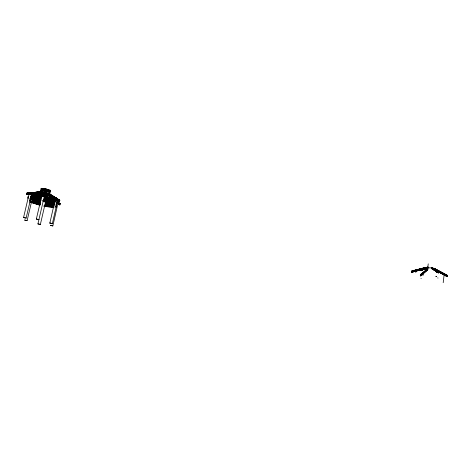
<?xml version="1.0" encoding="UTF-8"?>
<svg xmlns="http://www.w3.org/2000/svg" width="471" height="471" viewBox="0 0 471 471"><rect width="100%" height="100%" fill="white"/><g stroke="black" fill="none" stroke-linecap="round" stroke-linejoin="round"><path stroke-width="0.71" d="M52.04 198.244L49.296 195.753L55.437 200.964M56.767 202.424L59.888 204.903L56.549 201.906M59.793 203.755L60.147 203.637L57.362 201.264M45.081 200.222L45.128 199.616M44.144 200.899L44.604 195.265L45.316 195.418L44.845 201.052M44.515 198.379L44.08 200.982M44.492 201.011L44.951 195.465M44.986 201.358L45.163 199.239M45.281 197.826L45.516 195M443.187 282.688L444.041 275.441M434.609 269.759L434.739 268.67L447.267 275.329L447.32 276.589L437.106 271.113M436.911 270.778L436.835 271.437L437.329 271.761L437.406 271.096M433.149 269.277L438.636 272.833L438.03 272.703L438.16 271.584L432.078 267.658L431.942 268.747L438.03 272.703L438.636 272.833L438.772 271.72L432.078 267.658M438.424 272.833L438.56 271.714L438.16 271.584L438.56 271.714M432.325 268.941L431.942 268.747L438.636 272.833M432.672 267.787L438.154 271.649M433.408 268.511L433.326 269.165L433.809 269.483L433.891 268.823M435.169 269.653L435.092 270.313L435.575 270.625L435.651 269.965M420.156 270.03L411.418 272.226L411.748 271.031L425.26 267.546L412.431 271.031M425.725 267.858L425.649 268.511L426.226 268.323M428.351 267.216L427.315 267.151L420.627 269.547M427.338 268.541L427.209 269.624L420.88 275.841L420.297 275.718L420.432 274.652L427.338 268.541L427.933 268.67L427.798 269.753L420.88 275.841L420.297 275.718L427.209 269.624L427.798 269.753L420.297 275.718M428.357 267.151L428.274 267.864L427.75 267.805L428.233 263.866M427.903 267.228L420.026 269.536L427.909 267.163L427.774 268.252L419.897 270.578L420.038 269.471L427.315 267.151M420.085 270.619L420.22 269.512M419.897 270.578L427.774 268.252L419.897 270.578L420.497 270.589L420.632 269.483L420.038 269.471M420.485 275.871L420.432 274.652L421.015 274.781L420.615 274.811M424.118 269L424.2 268.346M420.391 269.895L411.63 272.226L411.748 271.031L424.577 267.899M447.45 275.494L447.12 276.542L437.112 271.096M43.88 194.252L43.644 195.695L44.021 194.046L43.585 195.612L44.021 194.046L43.597 195.477L43.155 195.383L43.644 195.695M44.303 201.135L45.316 195.418M56.655 199.633L56.09 197.979L55.684 199.586L56.655 199.633L56.914 198.497L56.09 197.979L57.315 198.78M59.428 200.063L59.799 200.263L59.428 200.063L59.169 201.205L59.517 201.405L59.799 200.263L49.025 193.563L49.408 193.764M56.632 202.077L59.899 204.75L59.558 204.785L60.147 203.637L59.888 204.903M51.798 203.26L52.993 199.139L52.216 203.278L52.893 199.221M52.528 202.577L51.616 206.563L52.046 206.722L53.947 199.445L52.752 203.56M51.763 206.581L52.675 202.595M51.898 206.704L52.505 204.049M52.858 203.478L53.788 199.392L52.593 203.513L53.017 203.531M52.97 203.99L52.363 206.645L52.793 206.804L54.742 199.698L53.111 206.728L53.541 206.887M52.517 206.663L53.423 202.677L54.954 202.972M52.646 206.787L53.252 204.131M53.647 203.731L54.583 199.651L53.547 203.813M53.264 206.745L54.171 202.754M53.694 205.539L54.453 202.901L54.024 202.742M49.849 223.048L55.101 200.01L56.326 200.04L57.615 200.552L52.381 223.572L49.849 223.048L52.381 223.572M54.165 205.48L54.771 202.818M55.719 199.604L56.09 197.979M56.644 199.704L56.914 198.497L56.602 199.68L57.032 199.834M56.844 199.733L56.714 200.316L43.032 195.907M55.984 206.428L56.438 204.42M56.008 206.622L56.914 202.577M56.031 206.781L57.038 202.648M57.244 201.606L58.775 202.842M57.209 202.63L57.079 203.201L56.897 201.759M57.362 202.677L57.662 201.494M52.834 225.909L50.356 225.397L52.834 225.909L57.957 203.354L56.697 202.86M46.258 202.012L45.34 205.98L45.057 205.839L45.97 201.871L46.258 202.012L45.822 201.853L44.91 205.821L45.192 205.962L46.105 202M46.446 201.447L47.394 197.331L46.187 201.476L46.611 201.494L47.559 197.384L46.611 201.494M45.799 205.921L46.711 201.947L47 202.094L46.087 206.062L45.652 205.904L46.564 201.935L47 202.094M45.934 206.045L46.853 202.077M43.62 194.953L48.554 195.748L49.738 190.49L49.131 190.425L48.436 193.434C53.506 194.664 38.881 190.443 40.789 191.697L41.43 191.909L41.095 191.956M47.306 202.012L46.393 205.986L46.682 206.127L47.595 202.159M47.418 201.753L46.994 201.735L48.201 197.59L47.418 201.753L48.101 197.679M46.541 206.004L47.459 202.03M43.632 195.106L49.278 195.983L49.408 193.616M41.954 188.559L41.878 188.895L45.552 189.265L49.396 190.537L49.473 190.202L45.634 188.93L41.954 188.559L42.149 189.454L45.975 190.72L45.934 191.22L50.267 191.662L50.173 190.272L45.599 188.759L41.218 188.312L40.359 191.997M49.738 190.49L50.114 190.696L49.39 193.834L59.411 200.134M46.829 206.145L47.742 202.177M49.278 195.983L50.35 191.332L50.173 190.272M47.141 206.068L48.054 202.094M48.06 201.959L49.002 197.849L47.801 201.988L48.219 202.006L49.161 197.902L48.219 202.006M48.201 202.112L47.288 206.086L47.571 206.227L48.484 202.253M48.336 202.236L47.571 206.227M48.943 202.189L48.03 206.168L48.319 206.31L49.231 202.336L48.796 202.177M48.76 202.294L49.702 198.191M48.778 206.251L50.603 198.368L49.402 202.495L49.826 202.518L50.762 198.421L49.826 202.518M48.913 206.375L49.673 203.06M49.82 203.078L49.061 206.392L48.631 206.233L49.543 202.253L49.826 202.4M50.438 202.353L49.526 206.333L49.808 206.475L50.568 203.16M50.362 202.801L51.404 198.627L49.373 206.316L49.655 206.457L50.415 203.142M50.273 206.416L51.18 202.43L51.463 202.577L50.556 206.557L50.12 206.398L51.033 202.418L51.463 202.577M50.403 206.539L52.199 198.88L51.003 203.007L51.421 203.025L52.358 198.933L51.421 203.025M50.868 206.481L51.781 202.495L52.063 202.642L51.151 206.622M51.928 202.512L51.015 206.498L51.298 206.639L51.904 203.984M40.218 200.393L39.046 204.402L39.97 200.422M40.382 199.992L41.177 196.56M41.495 195.889L40.535 200.01L40.082 199.839L41.036 195.712L41.495 195.889L41.195 195.73L40.082 199.839M42.219 192.61L42.378 191.933L42.837 191.98L42.684 192.657M41.742 195.318L41.907 194.623L41.436 194.576L41.271 195.265L42.69 195.071M36.349 219.068L38.934 219.61L36.349 219.068L41.772 195.712L43.644 195.907L44.333 196.266L37.916 223.902L40.359 224.455L45.552 202.012L43.096 201.482M40.753 200.67L40.082 204.62M39.988 204.697L40.3 203.372M42.355 195.859L42.626 194.7L44.457 192.144L45.175 192.303L43.361 194.859L43.091 196.024L42.355 195.859L43.091 196.024L44.916 193.44L45.893 189.218L45.169 189.059L44.298 192.822M42.696 195.983L42.961 194.823L43.361 194.859L42.626 194.7L42.961 194.823M43.22 194.329L43.379 193.646M43.367 194.129L43.526 193.446L39.752 194.399L39.593 195.088L40.064 195.141L40.223 194.452L39.752 194.399M43.809 194.235L43.568 195.677M41.089 192.074L44.745 192.451L44.822 192.115M41.136 188.647L45.522 189.095L45.599 188.759M45.552 189.265L45.634 188.93M42.608 194.77L45.163 192.368L45.893 189.218M44.933 195.53L45.21 194.028L48.13 194.335M44.88 196.637L43.927 200.758L45.134 196.601M45.84 192.898L46.252 191.108L45.54 190.955L46.282 191.255L45.87 193.039M44.739 201.017L45.781 196.813L44.78 201.129M45.64 201.188L46.588 197.072L45.381 201.223L45.805 201.241L46.753 197.125L45.805 201.241M34.383 199.351L34.083 199.198L35.042 195.082M35.195 195.224L34.23 199.333L33.93 199.18L34.889 195.071L35.349 195.241L33.671 202.73L34.289 199.345M34.695 199.262L35.655 195.147L36.114 195.318L35.154 199.433L34.695 199.262L35.808 195.165M35.001 199.416L35.961 195.306M35.084 199.592L34.548 202.895M38.357 194.959L38.516 194.27L38.045 194.223L37.886 194.912L38.357 194.959L43.75 193.587L43.909 192.904L36.65 194.782L36.179 194.735L36.344 194.046L44.056 192.103M35.243 199.645L34.465 202.977L35.484 199.61M36.65 194.782L36.809 194.093L36.344 194.046M35.613 199.363L36.42 195.23L36.879 195.4L35.92 199.516L35.613 199.363L36.573 195.247M35.926 198.815L36.726 195.383M36.279 199.863L35.26 203.225L35.878 199.845M37.627 192.733L37.78 192.056L29.39 194.017L29.555 193.334L33.853 192.439L33.694 193.116M35.26 203.225L36.032 199.892M36.12 199.81L35.101 203.172M36.385 199.445L37.344 195.324L37.645 195.483L36.685 199.598L36.232 199.427L37.191 195.312L37.492 195.465L36.532 199.58M37.068 200.11L36.296 203.443L35.89 203.419L37.068 199.398M36.049 203.472L36.826 200.146M35.89 203.419L37.957 195.388L38.416 195.565L37.456 199.68L37.15 199.527L38.11 195.406M38.263 195.547L37.15 199.527M38.016 199.698L36.838 203.719L37.609 199.675M36.838 203.719L37.768 199.728M36.685 203.666L38.881 195.489L39.181 195.642L38.222 199.763L37.768 199.592L38.728 195.471L39.028 195.63L38.069 199.745M37.633 203.961L38.805 199.945L37.633 203.961L38.398 199.928M38.54 199.675L39.499 195.553L39.953 195.724L38.993 199.845L38.54 199.675L39.652 195.571M38.646 199.892L37.474 203.914M38.84 199.828L39.799 195.706M40.712 192.038L41.501 188.341M38.263 204.161L39.434 200.146L38.504 204.131M39.311 199.757L40.265 195.636L40.724 195.806L39.764 199.928L39.311 199.757L40.424 195.648M41.183 191.738L41.006 192.48L33.247 194.423L32.782 194.376L32.941 193.687L41.165 191.809L31.086 194.199L31.245 193.51L36.703 192.162M41.407 192.091L42.131 188.895L41.16 188.736M39.588 200.193L38.416 204.208M39.611 199.91L40.571 195.789M49.549 191.426L45.899 191.049L42.072 189.789L42.149 189.454M41.931 191.697L42.349 189.901L41.96 189.695M39.205 204.455L40.376 200.44L39.452 204.426L39.046 204.402M23.55 217.561L29.014 194.37L30.215 194.388L31.569 194.923L26.129 218.097L23.55 217.561L26.129 218.097M29.332 192.975L29.967 192.816L29.803 193.499L28.707 193.605L28.866 192.922L27.901 193.163L27.736 193.846L32.764 192.545M29.856 194.07L30.02 193.381M30.044 193.934L29.914 194.523L42.302 195.83M30.497 192.827L31.592 192.651L30.15 192.816M30.344 198.744L30.968 196.001M30.403 198.921L31.027 196.177M31.08 196.354L30.126 200.41M31.551 194.246L31.71 193.557L31.245 193.51M31.192 196.707L30.25 200.787L29.691 200.634M29.75 200.805L30.309 200.958L30.927 198.232M29.803 200.976L30.362 201.129L30.668 199.751M30.862 198.85L31.828 194.747L32.134 194.9L31.174 199.003L30.862 198.85L31.327 199.021L32.287 194.917L31.981 194.764L31.015 198.868M30.415 201.3L30.88 199.251M31.221 197.166L32.116 197.267L30.992 196.972M31.934 199.086L32.899 194.982L32.593 194.823L31.628 198.933L32.746 194.841L33.052 195L32.087 199.103M27.135 220.569L24.616 220.045L27.135 220.569L32.458 197.861M33.247 194.423L33.406 193.734L32.941 193.687M32.546 199.033L33.512 194.923L33.818 195.076L31.916 202.183L33.665 195.065L33.359 194.906L32.393 199.015L32.852 199.186M32.075 202.23L33.258 198.191L32.316 202.2L31.916 202.183M33.618 199.268L33.311 199.115L34.277 195.006M44.433 192.174L34.477 194.552L34.642 193.864L42.378 191.933M33.741 199.775L33.117 202.448L32.711 202.43L34.43 195.141M32.87 202.477L34.583 195.159L34.124 194.988L33.311 199.115M34.948 194.605L35.107 193.917L42.837 191.98M26.818 193.134L40.777 191.768L26.818 193.134L26.547 194.282L30.097 193.934M28.201 193.893L28.366 193.21L29.967 192.816M27.795 198.008L28.189 198.044L27.795 198.008L28.054 196.725L28.454 196.919L28.054 196.725M43.091 196.024L43.462 195.1M43.344 194.929L44.439 192.215M31.545 194.976L31.251 195.018M44.333 196.266L43.997 196.36M37.916 223.902L40.388 224.414M57.615 200.552L57.268 200.64M57.957 203.354L57.615 203.443M44.233 193.811L43.65 194.635L44.916 193.44L44.527 193.398L49.096 194.965M425.507 270.401L427.332 268.605M426.867 269.612L427.933 268.67M420.591 275.782L427.397 269.783M420.42 274.717L424.141 271.749M426.844 269.6L427.921 268.735M411.418 272.226L421.569 269.547M420.497 270.589L427.179 268.24M32.24 196.637L36.308 195.23M31.551 195.606L33.653 194.929M420.197 270.584L427.368 268.287M31.987 196.501L36.185 195.159M31.433 196.843L36.308 195.288M30.986 197.149L37.28 195.141M31.027 196.89L36.873 195.171M41.271 195.265L42.837 194.864M425.266 267.663L411.554 271.143M411.625 272.167L420.02 270.007M422.999 269.3L424.919 268.747M41.436 194.576L42.996 194.176M39.593 195.088L42.849 194.382M37.886 194.912L43.526 193.44M34.477 194.552L35.884 194.199M36.179 194.735L44.056 192.704M32.782 194.376L34.748 193.881M31.086 194.199L32.452 193.858M420.391 269.93L411.63 272.226M420.597 270.578L421.928 270.33M422.54 274.817L423.464 274.929L422.069 274.628L422.764 274.781M41.795 188.948L42.131 188.895M29.832 194.034L30.226 193.975M49.92 191.626L50.256 191.579L49.632 191.373M34.448 198.674L33.512 202.677M34.607 198.727L33.671 202.73M51.304 198.709L50.621 202.771L50.203 202.754M57.374 202.612L57.026 202.718M56.991 202.718L57.397 202.671L56.679 202.448M26.847 193.204L40.759 191.832M30.497 193.887L26.594 194.287L27.188 193.086L26.594 194.287L30.262 193.911L26.759 194.264M27.177 193.157L40.429 191.88M49.114 194.894L59.54 201.4L48.766 194.694L54.136 198.038M49.508 190.631L50.114 190.696M45.975 190.72L48.896 191.014M48.902 191.179L46.011 190.885L41.454 189.383M42.402 192.033L44.245 192.221M48.054 194.67L43.856 193.952M27.901 193.163L28.366 193.21M34.642 193.864L35.107 193.917M30.038 194.005L42.425 195.306M31.975 194.37L34.442 194.629M36.626 194.859L39.546 195.165M31.398 194.841L40.883 195.842M40.088 196.442L37.898 195.5M31.198 197.084L32.093 197.178M29.679 198.709L41.348 199.957M32.629 199.18L39.923 199.963M29.555 199.227L40.494 200.405M30.315 199.463L40.53 200.564M45.134 201.247L55.06 202.318M46.582 201.553L49.408 201.859M50.827 202.012L53.653 202.312M45.016 201.747L54.948 202.818M49.231 202.336L48.166 206.292L47.883 206.151L49.802 198.108L48.601 202.242L49.019 202.265M45.051 201.9L47.171 202.13M48.59 202.283L50.003 202.436M44.103 205.715L54.035 206.81M44.133 205.862L46.258 206.098M47.677 206.257L54.047 206.957M43.986 206.221L53.924 207.317M44.021 206.369L53.223 207.387M429.729 267.381L430.247 267.44L430.17 268.087L429.646 268.028M44.062 201.046L44.975 196.548L43.762 200.705L44.186 200.728M43.45 201.4L44.086 201.535M45.128 201.759L44.274 201.511M29.638 200.463L30.197 200.617M45.917 189.366L45.169 189.059M44.851 193.934L45.563 194.087M31.457 197.431L32.252 197.708M31.269 201.994L40.053 204.732M39.911 205.091L30.491 202.159L29.814 200.081M29.803 202.083L39.935 205.238M31.28 201.859L40.235 204.673M39.729 199.68L31.675 197.125L31.322 195.971M31.657 197.261L37.044 198.974M43.326 200.999L54.983 204.691M43.356 201.158L54.277 204.614M32.893 198.055L40.953 200.605M42.967 201.247L44.309 201.67M38.275 199.904L40.3 200.546M42.761 200.257L55.101 204.173M42.796 200.416L54.395 204.102M43.75 196.289L55.325 200.022M43.155 195.383L56.832 199.804M43.191 195.547L56.12 199.728M44.545 193.634L48.395 194.888L48.554 195.748M44.857 192.286L48.707 193.546M44.745 192.451L49.331 193.952M437.677 277.902L438.059 278.031M42.031 189.937L45.281 191.002M45.522 189.095L50.097 190.608M29.72 194.723L29.014 194.37M55.095 201.005L48.96 195.801L49.29 195.918M59.811 203.672L60.141 203.79M420.927 278.296L421.274 278.432M436.882 272.132L438.371 272.762M56.467 198.179L57.327 198.715M31.645 197.025L32.116 197.267M31.492 197.437L31.963 197.673M447.256 275.394L434.739 268.67M438.348 271.838L447.32 276.589L438.042 271.649M56.432 199.68L56.803 199.875M447.25 275.447L434.733 268.794L447.244 275.511M432.066 267.722L438.76 271.785M49.008 193.628L59.782 200.328M48.766 194.694L59.54 201.4M432.931 269.265L438.33 272.768M433.084 269.259L434.715 270.395M435.257 270.772L438.03 272.703M57.415 201.476L60.135 203.702M48.96 195.801L55.549 201.188M52.911 198.986L55.337 201.04M56.979 202.442L59.729 204.767M50.114 195.106L55.131 199.368M53.676 198.468L54.795 199.41M57.02 201.305L58.692 202.724M49.296 195.753L55.478 201.194M57.009 202.542L59.558 204.785M50.056 195.153L54.701 199.245M30.162 200.257L30.609 201.653M31.027 195.912L31.551 197.632M41.878 188.895L42.072 189.789M44.498 192.227L45.222 192.38M55.978 205.792L56.173 207.193M55.961 206.263L56.055 207.699M44.604 195.265L44.657 201.205M431.624 267.605L431.548 268.252L432.072 268.317L432.148 267.663L431.624 267.605M30.209 193.911L29.867 194.028L30.209 193.911M416.017 271.902L415.563 271.985L416.017 271.902M436.37 272.444L436.847 272.644L436.37 272.444M436.629 276.406L435.922 276.383L436.629 276.406"/></g></svg>
